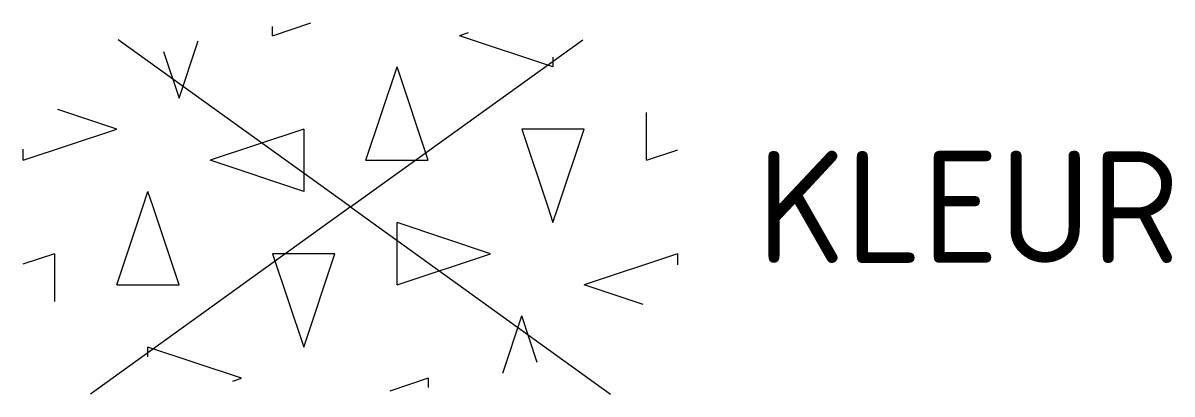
# Model space of a CAD drawing. Header units: metres. Extents: x -5.3 to 13.2, y -3 to 3.
import ezdxf
from ezdxf.enums import TextEntityAlignment as Align

# ---------------------------------------------------------------- set-up
doc = ezdxf.new("R2010")
doc.units = ezdxf.units.M
doc.styles.add('NLCS-ISO', font='NLCS-ISO.ttf')

msp = doc.modelspace()

# ---------------------------------------------------------------- linework, layer by layer
for p, q in [((-1.25, 2.75), (-0.634, 2.955)), ((-1.25, 2.75), (-1.25, 2.898)), ((1.888, 2.796), (1.75, 2.75)), ((0, 0), (-3.728, 2.684)), ((-2.75, 1.75), (-2.444, 2.668)), ((0, 0), (3.728, 2.684)), ((3.25, 2.25), (1.75, 2.75)), ((-2.999, 2.498), (-2.75, 1.75)), ((3.25, 2.406), (3.25, 2.25)), ((0.25, 0.75), (0.75, 2.25)), ((1.25, 0.75), (0.75, 2.25)), ((-3.75, 1.25), (-4.698, 1.566)), ((4.75, 0.75), (4.75, 1.517)), ((-5.25, 0.75), (-3.75, 1.25)), ((-0.75, 1.25), (-2.25, 0.75)), ((-0.75, 1.25), (-0.75, 0.25)), ((3.75, 1.25), (2.75, 1.25)), ((2.75, 1.25), (3.167, 0)), ((3.333, 0), (3.75, 1.25)), ((-5.25, 0.75), (-5.25, 0.927)), ((-0.75, 0.25), (-2.25, 0.75)), ((0.25, 0.75), (1.25, 0.75)), ((4.75, 0.75), (5.255, 0.918)), ((-3.333, 0), (-3.25, 0.25)), ((-3.167, 0), (-3.25, 0.25)), ((0, 0), (-4.172, -3.003)), ((-3.75, -1.25), (-3.333, 0)), ((-2.75, -1.25), (-3.167, 0)), ((0, 0), (4.172, -3.003)), ((3.167, 0), (3.25, -0.25)), ((3.25, -0.25), (3.333, 0)), ((0.75, -1.25), (0.75, -0.25)), ((2.25, -0.75), (0.75, -0.25)), ((-4.75, -0.75), (-5.255, -0.918)), ((-4.75, -0.75), (-4.75, -1.519)), ((-0.25, -0.75), (-1.25, -0.75)), ((-1.25, -0.75), (-0.75, -2.25)), ((-0.75, -2.25), (-0.25, -0.75)), ((0.75, -1.25), (2.25, -0.75)), ((5.25, -0.75), (3.75, -1.25)), ((5.25, -0.75), (5.25, -0.927)), ((-3.75, -1.25), (-2.75, -1.25)), ((4.698, -1.566), (3.75, -1.25)), ((2.444, -2.668), (2.75, -1.75)), ((2.999, -2.498), (2.75, -1.75)), ((-3.25, -2.405), (-3.25, -2.25)), ((-1.75, -2.75), (-3.25, -2.25)), ((-1.888, -2.796), (-1.75, -2.75)), ((1.25, -2.75), (0.634, -2.955)), ((1.25, -2.75), (1.25, -2.898))]:
    msp.add_line(p, q)

# ---------------------------------------------------------------- texts
at = {"style": 'NLCS-ISO'}
msp.add_attdef('KLEUR', text='', height=1.8, dxfattribs=at).set_placement((6.525, 0), align=Align.MIDDLE_LEFT)

doc.saveas('drawing.dxf')
